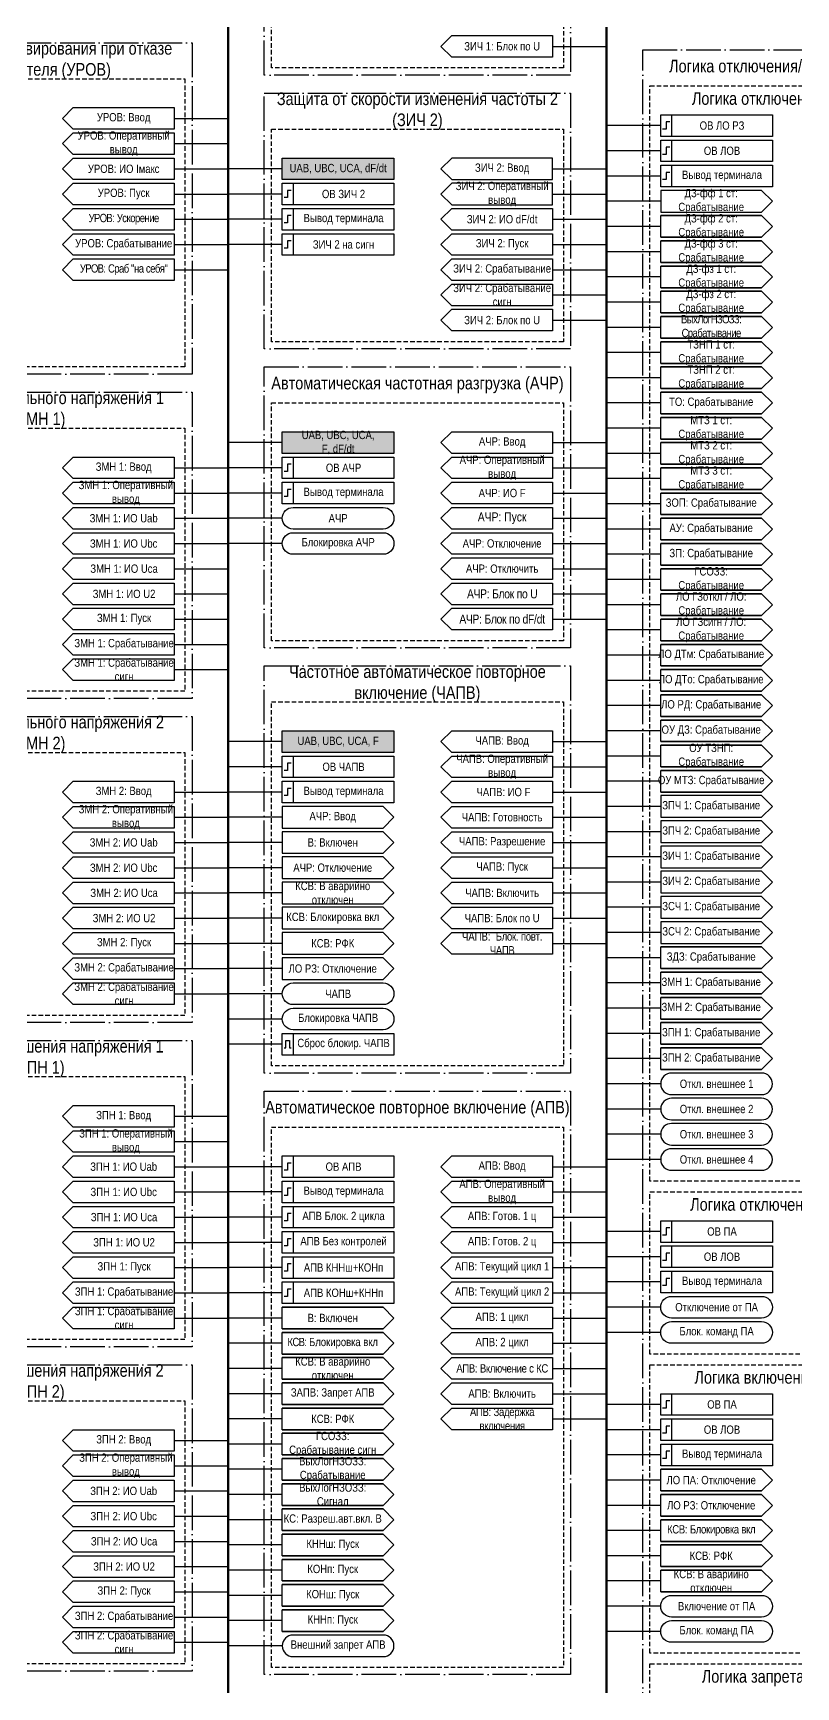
# Model space of a CAD drawing. Header units: millimetres. Extents: x 0 to 1261, y -61 to 1197.
# Drawn here: x 575.9 to 787.5, y 414.6 to 873.7 of the extents above; entities that cross this region are included whole.
import ezdxf

# ---------------------------------------------------------------- set-up
doc = ezdxf.new("R2010")
doc.units = ezdxf.units.MM
doc.linetypes.add('ACAD_ISO04W100', pattern=[30, 24, -3, 0, -3])
doc.linetypes.add('штриховая2', pattern=[0.375, 0.25, -0.125])
doc.layers.add('TEXT', color=7, linetype='Continuous', lineweight=25)
doc.styles.add('2.5_Gost_RD', font='ARIALN.TTF', dxfattribs={"height": 2.5})
doc.styles.add('3.5_Gost_RD', font='ARIALN.TTF', dxfattribs={"height": 3.5})

msp = doc.modelspace()

# ---------------------------------------------------------------- hatches: boundary and pattern name
at = {"ltscale": 100, "true_color": 0xef8637}
h = msp.add_hatch(color=30, dxfattribs=at)
h.dxf.hatch_style = 1
h.paths.add_polyline_path([(645, 839), (676, 839), (676, 833), (645, 833)])
h = msp.add_hatch(color=30, dxfattribs=at)
h.dxf.hatch_style = 1
h.paths.add_polyline_path([(645, 763), (676, 763), (676, 757), (645, 757)])
h = msp.add_hatch(color=30, dxfattribs=at)
h.dxf.hatch_style = 1
h.paths.add_polyline_path([(645, 680), (676, 680), (676, 674), (645, 674)])

# ---------------------------------------------------------------- linework, layer by layer
at = {"lineweight": 100, "ltscale": 100}
for p, q in [((630, 1090), (630, 10)), ((735, 1090), (735, 10))]:
    msp.add_line(p, q, dxfattribs=at)
at = {"ltscale": 100}
for p, q in [((720, 870), (735, 870)), ((615, 850), (630, 850)), ((750, 848), (735, 848)), ((615, 843), (630, 843)), ((750, 841), (735, 841)), ((615, 836), (630, 836)), ((645, 836), (630, 836)), ((720, 836), (735, 836)), ((750, 834), (735, 834)), ((615, 829), (630, 829)), ((645, 829), (630, 829)), ((720, 829), (735, 829)), ((750, 827), (735, 827)), ((615, 822), (630, 822)), ((645, 822), (630, 822)), ((720, 822), (735, 822)), ((750, 820), (735, 820)), ((615, 815), (630, 815)), ((645, 815), (630, 815)), ((720, 815), (735, 815)), ((750, 813), (735, 813)), ((615, 808), (630, 808)), ((720, 808), (735, 808)), ((750, 806), (735, 806)), ((720, 801), (735, 801)), ((750, 799), (735, 799)), ((720, 794), (735, 794)), ((750, 792), (735, 792)), ((750, 785), (735, 785)), ((750, 778), (735, 778)), ((750, 771), (735, 771)), ((750, 764), (735, 764)), ((645, 760), (630, 760)), ((720, 760), (735, 760)), ((615, 753), (630, 753)), ((645, 753), (630, 753)), ((720, 753), (735, 753)), ((750, 757), (735, 757)), ((750, 750), (735, 750)), ((615, 746), (630, 746)), ((645, 746), (630, 746)), ((720, 746), (735, 746)), ((750, 743), (735, 743)), ((615, 739), (630, 739)), ((645, 739), (630, 739)), ((720, 739), (735, 739)), ((750, 736), (735, 736)), ((615, 732), (630, 732)), ((645, 732), (630, 732)), ((720, 732), (735, 732)), ((750, 729), (735, 729)), ((615, 725), (630, 725)), ((720, 725), (735, 725)), ((750, 722), (735, 722)), ((615, 718), (630, 718)), ((720, 718), (735, 718)), ((750, 715), (735, 715)), ((615, 711), (630, 711)), ((720, 711), (735, 711)), ((750, 708), (735, 708)), ((615, 704), (630, 704)), ((750, 701), (735, 701)), ((615, 697), (630, 697)), ((750, 694), (735, 694)), ((750, 687), (735, 687)), ((750, 680), (735, 680)), ((645, 677), (630, 677)), ((720, 677), (735, 677)), ((750, 673), (735, 673)), ((645, 670), (630, 670)), ((720, 670), (735, 670)), ((750, 666), (735, 666)), ((615, 663), (630, 663)), ((645, 663), (630, 663)), ((720, 663), (735, 663)), ((750, 659), (735, 659)), ((615, 656), (630, 656)), ((645, 656), (630, 656)), ((720, 656), (735, 656)), ((750, 652), (735, 652)), ((615, 649), (630, 649)), ((645, 649), (630, 649)), ((720, 649), (735, 649)), ((750, 645), (735, 645)), ((615, 642), (630, 642)), ((645, 642), (630, 642)), ((720, 642), (735, 642)), ((615, 635), (630, 635)), ((645, 635), (630, 635)), ((720, 635), (735, 635)), ((750, 638), (735, 638)), ((750, 631), (735, 631)), ((615, 628), (630, 628)), ((645, 628), (630, 628)), ((720, 628), (735, 628)), ((615, 621), (630, 621)), ((645, 621), (630, 621)), ((720, 621), (735, 621)), ((750, 624), (735, 624)), ((750, 617), (735, 617)), ((615, 614), (630, 614)), ((645, 614), (630, 614)), ((615, 607), (630, 607)), ((645, 607), (630, 607)), ((750, 610), (735, 610)), ((750, 603), (735, 603)), ((645, 600), (630, 600)), ((645, 593), (630, 593)), ((750, 596), (735, 596)), ((750, 589), (735, 589)), ((750, 582), (735, 582)), ((750, 575), (735, 575)), ((615, 573), (630, 573)), ((615, 566), (630, 566)), ((750, 568), (735, 568)), ((750, 561), (735, 561)), ((615, 559), (630, 559)), ((645, 559), (630, 559)), ((720, 559), (735, 559)), ((615, 552), (630, 552)), ((645, 552), (630, 552)), ((720, 552), (735, 552)), ((615, 545), (630, 545)), ((645, 545), (630, 545)), ((720, 545), (735, 545)), ((615, 538), (630, 538)), ((645, 538), (630, 538)), ((720, 538), (735, 538)), ((750, 541), (735, 541)), ((750, 534), (735, 534)), ((615, 531), (630, 531)), ((645, 531), (630, 531)), ((720, 531), (735, 531)), ((615, 524), (630, 524)), ((645, 524), (630, 524)), ((720, 524), (735, 524)), ((750, 527), (735, 527)), ((750, 520), (735, 520)), ((615, 517), (630, 517)), ((645, 517), (630, 517)), ((720, 517), (735, 517)), ((645, 510), (630, 510)), ((720, 510), (735, 510)), ((750, 513), (735, 513)), ((645, 503), (630, 503)), ((720, 503), (735, 503)), ((645, 496), (630, 496)), ((720, 496), (735, 496)), ((750, 493), (735, 493)), ((645, 489), (630, 489)), ((720, 489), (735, 489)), ((615, 483), (630, 483)), ((750, 486), (735, 486)), ((645, 482), (630, 482)), ((750, 479), (735, 479)), ((615, 476), (630, 476)), ((645, 475), (630, 475)), ((615, 469), (630, 469)), ((750, 472), (735, 472)), ((645, 468), (630, 468)), ((750, 465), (735, 465)), ((615, 462), (630, 462)), ((645, 461), (630, 461)), ((615, 455), (630, 455)), ((750, 458), (735, 458)), ((645, 454), (630, 454)), ((750, 451), (735, 451)), ((615, 448), (630, 448)), ((645, 447), (630, 447)), ((615, 441), (630, 441)), ((750, 444), (735, 444)), ((645, 440), (630, 440)), ((750, 437), (735, 437)), ((615, 434), (630, 434)), ((645, 433), (630, 433)), ((615, 427), (630, 427)), ((750, 430), (735, 430)), ((645, 426), (630, 426))]:
    msp.add_line(p, q, dxfattribs=at)
at = {"color": 251, "linetype": 'ACAD_ISO04W100', "lineweight": 30, "ltscale": 0.4, "true_color": 0x58595b}
for points in [[(640, 933), (725, 933), (725, 862), (640, 862)], [(535, 871), (620, 871), (620, 779), (535, 779)], [(745, 869), (830, 869), (830, 101), (745, 101)], [(640, 857), (725, 857), (725, 786), (640, 786)], [(640, 781), (725, 781), (725, 703), (640, 703)], [(535, 774), (620, 774), (620, 689), (535, 689)], [(640, 698), (725, 698), (725, 585), (640, 585)], [(535, 684), (620, 684), (620, 599), (535, 599)], [(535, 594), (620, 594), (620, 509), (535, 509)], [(640, 580), (725, 580), (725, 418), (640, 418)], [(535, 504), (620, 504), (620, 419), (535, 419)]]:
    msp.add_lwpolyline(points, close=True, dxfattribs=at)
at = {"linetype": 'штриховая2', "ltscale": 5}
for points in [[(642, 923), (723, 923), (723, 864), (642, 864)], [(537, 861), (618, 861), (618, 781), (537, 781)], [(747, 859), (828, 859), (828, 555), (747, 555)], [(642, 847), (723, 847), (723, 788), (642, 788)], [(642, 771), (723, 771), (723, 705), (642, 705)], [(537, 764), (618, 764), (618, 691), (537, 691)], [(642, 688), (723, 688), (723, 587), (642, 587)], [(537, 674), (618, 674), (618, 601), (537, 601)], [(537, 584), (618, 584), (618, 511), (537, 511)], [(642, 570), (723, 570), (723, 420), (642, 420)], [(747, 552), (828, 552), (828, 507), (747, 507)], [(747, 504), (828, 504), (828, 424), (747, 424)], [(537, 494), (618, 494), (618, 421), (537, 421)], [(747, 421), (828, 421), (828, 103), (747, 103)]]:
    msp.add_lwpolyline(points, close=True, dxfattribs=at)
at = {"ltscale": 100}
for points in [[(689, 870), (692, 873), (720, 873), (720, 867), (692, 867)], [(587, 853), (615, 853), (615, 847), (587, 847), (584, 850)], [(750, 851), (781, 851), (781, 845), (750, 845)], [(750, 851), (753, 851), (753, 845), (750, 845)], [(587, 846), (615, 846), (615, 840), (587, 840), (584, 843)], [(750, 844), (753, 844), (753, 838), (750, 838)], [(750, 844), (781, 844), (781, 838), (750, 838)], [(587, 839), (615, 839), (615, 833), (587, 833), (584, 836)], [(645, 839), (676, 839), (676, 833), (645, 833)], [(692, 833), (720, 833), (720, 839), (692, 839), (689, 836)], [(750, 837), (753, 837), (753, 831), (750, 831)], [(750, 837), (781, 837), (781, 831), (750, 831)], [(587, 832), (615, 832), (615, 826), (587, 826), (584, 829)], [(645, 832), (648, 832), (648, 826), (645, 826)], [(645, 832), (676, 832), (676, 826), (645, 826)], [(692, 826), (720, 826), (720, 832), (692, 832), (689, 829)], [(587, 825), (615, 825), (615, 819), (587, 819), (584, 822)], [(645, 825), (676, 825), (676, 819), (645, 819)], [(645, 825), (648, 825), (648, 819), (645, 819)], [(689, 822), (692, 825), (720, 825), (720, 819), (692, 819)], [(587, 818), (615, 818), (615, 812), (587, 812), (584, 815)], [(645, 818), (648, 818), (648, 812), (645, 812)], [(645, 818), (676, 818), (676, 812), (645, 812)], [(689, 815), (692, 818), (720, 818), (720, 812), (692, 812)], [(587, 811), (615, 811), (615, 805), (587, 805), (584, 808)], [(692, 811), (720, 811), (720, 805), (692, 805), (689, 808)], [(692, 804), (720, 804), (720, 798), (692, 798), (689, 801)], [(689, 794), (692, 797), (720, 797), (720, 791), (692, 791)], [(645, 763), (676, 763), (676, 757), (645, 757)], [(689, 760), (692, 763), (720, 763), (720, 757), (692, 757)], [(615, 756), (615, 750), (587, 750), (584, 753), (587, 756)], [(645, 756), (648, 756), (648, 750), (645, 750)], [(645, 756), (676, 756), (676, 750), (645, 750)], [(692, 756), (720, 756), (720, 750), (692, 750), (689, 753)], [(615, 749), (615, 743), (587, 743), (584, 746), (587, 749)], [(645, 749), (648, 749), (648, 743), (645, 743)], [(645, 749), (676, 749), (676, 743), (645, 743)], [(692, 749), (720, 749), (720, 743), (692, 743), (689, 746)], [(587, 742), (615, 742), (615, 736), (587, 736), (584, 739)], [(692, 742), (720, 742), (720, 736), (692, 736), (689, 739)], [(587, 735), (615, 735), (615, 729), (587, 729), (584, 732)], [(692, 735), (720, 735), (720, 729), (692, 729), (689, 732)], [(587, 728), (615, 728), (615, 722), (587, 722), (584, 725)], [(692, 728), (720, 728), (720, 722), (692, 722), (689, 725)], [(587, 721), (615, 721), (615, 715), (587, 715), (584, 718)], [(692, 721), (720, 721), (720, 715), (692, 715), (689, 718)], [(587, 714), (615, 714), (615, 708), (587, 708), (584, 711)], [(720, 708), (692, 708), (689, 711), (692, 714), (720, 714)], [(587, 707), (615, 707), (615, 701), (587, 701), (584, 704)], [(587, 700), (615, 700), (615, 694), (587, 694), (584, 697)], [(645, 680), (676, 680), (676, 674), (645, 674)], [(720, 680), (720, 674), (692, 674), (689, 677), (692, 680)], [(645, 673), (648, 673), (648, 667), (645, 667)], [(645, 673), (676, 673), (676, 667), (645, 667)], [(720, 673), (720, 667), (692, 667), (689, 670), (692, 673)], [(615, 666), (615, 660), (587, 660), (584, 663), (587, 666)], [(645, 666), (676, 666), (676, 660), (645, 660)], [(645, 666), (648, 666), (648, 660), (645, 660)], [(692, 666), (720, 666), (720, 660), (692, 660), (689, 663)], [(615, 659), (615, 653), (587, 653), (584, 656), (587, 659)], [(692, 659), (720, 659), (720, 653), (692, 653), (689, 656)], [(587, 652), (615, 652), (615, 646), (587, 646), (584, 649)], [(692, 652), (720, 652), (720, 646), (692, 646), (689, 649)], [(587, 645), (615, 645), (615, 639), (587, 639), (584, 642)], [(692, 645), (720, 645), (720, 639), (692, 639), (689, 642)], [(587, 638), (615, 638), (615, 632), (587, 632), (584, 635)], [(692, 638), (720, 638), (720, 632), (692, 632), (689, 635)], [(587, 631), (615, 631), (615, 625), (587, 625), (584, 628)], [(692, 631), (720, 631), (720, 625), (692, 625), (689, 628)], [(587, 624), (615, 624), (615, 618), (587, 618), (584, 621)], [(692, 624), (720, 624), (720, 618), (692, 618), (689, 621)], [(587, 617), (615, 617), (615, 611), (587, 611), (584, 614)], [(587, 610), (615, 610), (615, 604), (587, 604), (584, 607)], [(645, 596), (676, 596), (676, 590), (645, 590)], [(645, 596), (648, 596), (648, 590), (645, 590)], [(615, 576), (615, 570), (587, 570), (584, 573), (587, 576)], [(615, 569), (615, 563), (587, 563), (584, 566), (587, 569)], [(587, 562), (615, 562), (615, 556), (587, 556), (584, 559)], [(645, 562), (648, 562), (648, 556), (645, 556)], [(645, 562), (676, 562), (676, 556), (645, 556)], [(720, 562), (720, 556), (692, 556), (689, 559), (692, 562)], [(587, 555), (615, 555), (615, 549), (587, 549), (584, 552)], [(645, 555), (648, 555), (648, 549), (645, 549)], [(645, 555), (676, 555), (676, 549), (645, 549)], [(720, 555), (720, 549), (692, 549), (689, 552), (692, 555)], [(587, 548), (615, 548), (615, 542), (587, 542), (584, 545)], [(645, 548), (648, 548), (648, 542), (645, 542)], [(645, 548), (676, 548), (676, 542), (645, 542)], [(692, 548), (720, 548), (720, 542), (692, 542), (689, 545)], [(750, 544), (781, 544), (781, 538), (750, 538)], [(750, 544), (753, 544), (753, 538), (750, 538)], [(587, 541), (615, 541), (615, 535), (587, 535), (584, 538)], [(645, 541), (648, 541), (648, 535), (645, 535)], [(645, 541), (676, 541), (676, 535), (645, 535)], [(692, 541), (720, 541), (720, 535), (692, 535), (689, 538)], [(587, 534), (615, 534), (615, 528), (587, 528), (584, 531)], [(645, 534), (648, 534), (648, 528), (645, 528)], [(645, 534), (676, 534), (676, 528), (645, 528)], [(692, 534), (720, 534), (720, 528), (692, 528), (689, 531)], [(750, 537), (753, 537), (753, 531), (750, 531)], [(750, 537), (781, 537), (781, 531), (750, 531)], [(750, 530), (753, 530), (753, 524), (750, 524)], [(750, 530), (781, 530), (781, 524), (750, 524)], [(587, 527), (615, 527), (615, 521), (587, 521), (584, 524)], [(645, 527), (648, 527), (648, 521), (645, 521)], [(645, 527), (676, 527), (676, 521), (645, 521)], [(692, 527), (720, 527), (720, 521), (692, 521), (689, 524)], [(587, 520), (615, 520), (615, 514), (587, 514), (584, 517)], [(692, 520), (720, 520), (720, 514), (692, 514), (689, 517)], [(692, 513), (720, 513), (720, 507), (692, 507), (689, 510)], [(692, 506), (720, 506), (720, 500), (692, 500), (689, 503)], [(692, 499), (720, 499), (720, 493), (692, 493), (689, 496)], [(750, 496), (781, 496), (781, 490), (750, 490)], [(750, 496), (753, 496), (753, 490), (750, 490)], [(692, 492), (720, 492), (720, 486), (692, 486), (689, 489)], [(750, 489), (753, 489), (753, 483), (750, 483)], [(750, 489), (781, 489), (781, 483), (750, 483)], [(615, 486), (615, 480), (587, 480), (584, 483), (587, 486)], [(615, 479), (615, 473), (587, 473), (584, 476), (587, 479)], [(750, 482), (753, 482), (753, 476), (750, 476)], [(750, 482), (781, 482), (781, 476), (750, 476)], [(587, 472), (615, 472), (615, 466), (587, 466), (584, 469)], [(587, 465), (615, 465), (615, 459), (587, 459), (584, 462)], [(587, 458), (615, 458), (615, 452), (587, 452), (584, 455)], [(587, 451), (615, 451), (615, 445), (587, 445), (584, 448)], [(587, 444), (615, 444), (615, 438), (587, 438), (584, 441)], [(587, 437), (615, 437), (615, 431), (587, 431), (584, 434)], [(587, 430), (615, 430), (615, 424), (587, 424), (584, 427)]]:
    msp.add_lwpolyline(points, close=True, dxfattribs=at)
at = {"lineweight": 30, "ltscale": 100}
for points in [[(752.5, 849), (751.5, 849), (751.5, 847), (750.5, 847)], [(752.5, 842), (751.5, 842), (751.5, 840), (750.5, 840)], [(752.5, 835), (751.5, 835), (751.5, 833), (750.5, 833)], [(647.5, 830), (646.5, 830), (646.5, 828), (645.5, 828)], [(647.5, 823), (646.5, 823), (646.5, 821), (645.5, 821)], [(647.5, 816), (646.5, 816), (646.5, 814), (645.5, 814)], [(647.5, 754), (646.5, 754), (646.5, 752), (645.5, 752)], [(647.5, 747), (646.5, 747), (646.5, 745), (645.5, 745)], [(647.5, 671), (646.5, 671), (646.5, 669), (645.5, 669)], [(647.5, 664), (646.5, 664), (646.5, 662), (645.5, 662)], [(645.5, 592), (646, 592), (646, 594), (647, 594), (647, 592), (647.5, 592)], [(647.5, 560), (646.5, 560), (646.5, 558), (645.5, 558)], [(647.5, 553), (646.5, 553), (646.5, 551), (645.5, 551)], [(647.5, 546), (646.5, 546), (646.5, 544), (645.5, 544)], [(752.5, 542), (751.5, 542), (751.5, 540), (750.5, 540)], [(647.5, 539), (646.5, 539), (646.5, 537), (645.5, 537)], [(752.5, 535), (751.5, 535), (751.5, 533), (750.5, 533)], [(647.5, 532), (646.5, 532), (646.5, 530), (645.5, 530)], [(752.5, 528), (751.5, 528), (751.5, 526), (750.5, 526)], [(647.5, 525), (646.5, 525), (646.5, 523), (645.5, 523)], [(752.5, 494), (751.5, 494), (751.5, 492), (750.5, 492)], [(752.5, 487), (751.5, 487), (751.5, 485), (750.5, 485)], [(752.5, 480), (751.5, 480), (751.5, 478), (750.5, 478)]]:
    msp.add_lwpolyline(points, dxfattribs=at)
at = {"ltscale": 100}
for points in [[(648, 736, -1), (648, 742), (673, 742, -1), (673, 736)], [(648, 729, -1), (648, 735), (673, 735, -1), (673, 729)], [(648, 604, -1), (648, 610), (673, 610, -1), (673, 604)], [(648, 597, -1), (648, 603), (673, 603, -1), (673, 597)], [(753, 579), (778, 579, 1), (778, 585), (753, 585, 1)], [(753, 572), (778, 572, 1), (778, 578), (753, 578, 1)], [(753, 565), (778, 565, 1), (778, 571), (753, 571, 1)], [(753, 558), (778, 558, 1), (778, 564), (753, 564, 1)], [(753, 517, -1), (753, 523), (778, 523, -1), (778, 517)], [(753, 510, -1), (753, 516), (778, 516, -1), (778, 510)], [(753, 434, -1), (753, 440), (778, 440, -1), (778, 434)], [(753, 427, -1), (753, 433), (778, 433, -1), (778, 427)], [(648, 423), (673, 423, 1), (673, 429), (648, 429, 1)]]:
    msp.add_lwpolyline(points, format="xyb", close=True, dxfattribs=at)
for points in [[(781, 659), (778, 662), (750, 662), (750, 656), (778, 656), (781, 659)], [(676, 656), (673, 659), (645, 659), (645, 653), (673, 653), (676, 656)], [(676, 649), (673, 652), (645, 652), (645, 646), (673, 646), (676, 649)], [(781, 652), (778, 655), (750, 655), (750, 649), (778, 649), (781, 652)], [(781, 645), (778, 648), (750, 648), (750, 642), (778, 642), (781, 645)], [(781, 638), (778, 641), (750, 641), (750, 635), (778, 635), (781, 638)], [(781, 631), (778, 634), (750, 634), (750, 628), (778, 628), (781, 631)], [(781, 624), (778, 627), (750, 627), (750, 621), (778, 621), (781, 624)], [(645, 514), (673, 514), (676, 517), (673, 520), (645, 520), (673, 520), (676, 517), (673, 514), (645, 514), (645, 520)], [(645, 507), (673, 507), (676, 510), (673, 513), (645, 513), (673, 513), (676, 510), (673, 507), (645, 507), (645, 513)], [(645, 500), (673, 500), (676, 503), (673, 506), (645, 506), (673, 506), (676, 503), (673, 500), (645, 500), (645, 506)], [(645, 493), (673, 493), (676, 496), (673, 499), (645, 499), (673, 499), (676, 496), (673, 493), (645, 493), (645, 499)], [(645, 486), (673, 486), (676, 489), (673, 492), (645, 492), (673, 492), (676, 489), (673, 486), (645, 486), (645, 492)], [(645, 479), (673, 479), (676, 482), (673, 485), (645, 485), (673, 485), (676, 482), (673, 479), (645, 479), (645, 485)], [(645, 472), (673, 472), (676, 475), (673, 478), (645, 478), (673, 478), (676, 475), (673, 472), (645, 472), (645, 478)], [(645, 465), (673, 465), (676, 468), (673, 471), (645, 471), (673, 471), (676, 468), (673, 465), (645, 465), (645, 471)], [(645, 458), (673, 458), (676, 461), (673, 464), (645, 464), (673, 464), (676, 461), (673, 458), (645, 458), (645, 464)], [(645, 451), (673, 451), (676, 454), (673, 457), (645, 457), (673, 457), (676, 454), (673, 451), (645, 451), (645, 457)], [(645, 444), (673, 444), (676, 447), (673, 450), (645, 450), (673, 450), (676, 447), (673, 444), (645, 444), (645, 450)], [(645, 437), (673, 437), (676, 440), (673, 443), (645, 443), (673, 443), (676, 440), (673, 437), (645, 437), (645, 443)], [(645, 430), (673, 430), (676, 433), (673, 436), (645, 436), (673, 436), (676, 433), (673, 430), (645, 430), (645, 436)]]:
    msp.add_lwpolyline(points, dxfattribs=at)
at = {"layer": 'TEXT', "ltscale": 100}
for points in [[(750, 830), (750, 824), (778, 824), (781, 827), (778, 830)], [(645, 645), (645, 639), (673, 639), (676, 642), (673, 645)], [(645, 638), (645, 632), (673, 632), (676, 635), (673, 638)], [(645, 631), (645, 625), (673, 625), (676, 628), (673, 631)], [(645, 624), (645, 618), (673, 618), (676, 621), (673, 624)], [(645, 617), (645, 611), (673, 611), (676, 614), (673, 617)]]:
    msp.add_lwpolyline(points, close=True, dxfattribs=at)
for points in [[(750, 817), (778, 817), (781, 820), (778, 823), (750, 823), (778, 823), (781, 820), (778, 817), (750, 817), (750, 823)], [(750, 810), (778, 810), (781, 813), (778, 816), (750, 816), (778, 816), (781, 813), (778, 810), (750, 810), (750, 816)], [(750, 803), (778, 803), (781, 806), (778, 809), (750, 809), (778, 809), (781, 806), (778, 803), (750, 803), (750, 809)], [(750, 796), (778, 796), (781, 799), (778, 802), (750, 802), (778, 802), (781, 799), (778, 796), (750, 796), (750, 802)], [(750, 789), (778, 789), (781, 792), (778, 795), (750, 795), (778, 795), (781, 792), (778, 789), (750, 789), (750, 795)], [(750, 782), (778, 782), (781, 785), (778, 788), (750, 788), (778, 788), (781, 785), (778, 782), (750, 782), (750, 788)], [(750, 775), (778, 775), (781, 778), (778, 781), (750, 781), (778, 781), (781, 778), (778, 775), (750, 775), (750, 781)], [(750, 768), (778, 768), (781, 771), (778, 774), (750, 774), (778, 774), (781, 771), (778, 768), (750, 768), (750, 774)], [(750, 761), (778, 761), (781, 764), (778, 767), (750, 767), (778, 767), (781, 764), (778, 761), (750, 761), (750, 767)], [(750, 754), (778, 754), (781, 757), (778, 760), (750, 760), (778, 760), (781, 757), (778, 754), (750, 754), (750, 760)], [(750, 747), (778, 747), (781, 750), (778, 753), (750, 753), (778, 753), (781, 750), (778, 747), (750, 747), (750, 753)], [(750, 740), (778, 740), (781, 743), (778, 746), (750, 746), (778, 746), (781, 743), (778, 740), (750, 740), (750, 746)], [(750, 733), (778, 733), (781, 736), (778, 739), (750, 739), (778, 739), (781, 736), (778, 733), (750, 733), (750, 739)], [(750, 726), (778, 726), (781, 729), (778, 732), (750, 732), (778, 732), (781, 729), (778, 726), (750, 726), (750, 732)], [(750, 719), (778, 719), (781, 722), (778, 725), (750, 725), (778, 725), (781, 722), (778, 719), (750, 719), (750, 725)], [(750, 712), (778, 712), (781, 715), (778, 718), (750, 718), (778, 718), (781, 715), (778, 712), (750, 712), (750, 718)], [(750, 705), (778, 705), (781, 708), (778, 711), (750, 711), (778, 711), (781, 708), (778, 705), (750, 705), (750, 711)], [(750, 698), (778, 698), (781, 701), (778, 704), (750, 704), (778, 704), (781, 701), (778, 698), (750, 698), (750, 704)], [(750, 691), (778, 691), (781, 694), (778, 697), (750, 697), (778, 697), (781, 694), (778, 691), (750, 691), (750, 697)], [(750, 684), (778, 684), (781, 687), (778, 690), (750, 690), (778, 690), (781, 687), (778, 684), (750, 684), (750, 690)], [(750, 677), (778, 677), (781, 680), (778, 683), (750, 683), (778, 683), (781, 680), (778, 677), (750, 677), (750, 683)], [(750, 670), (778, 670), (781, 673), (778, 676), (750, 676), (778, 676), (781, 673), (778, 670), (750, 670), (750, 676)], [(750, 663), (778, 663), (781, 666), (778, 669), (750, 669), (778, 669), (781, 666), (778, 663), (750, 663), (750, 669)], [(750, 614), (778, 614), (781, 617), (778, 620), (750, 620), (778, 620), (781, 617), (778, 614), (750, 614), (750, 620)], [(750, 607), (778, 607), (781, 610), (778, 613), (750, 613), (778, 613), (781, 610), (778, 607), (750, 607), (750, 613)], [(750, 600), (778, 600), (781, 603), (778, 606), (750, 606), (778, 606), (781, 603), (778, 600), (750, 600), (750, 606)], [(750, 593), (778, 593), (781, 596), (778, 599), (750, 599), (778, 599), (781, 596), (778, 593), (750, 593), (750, 599)], [(750, 586), (778, 586), (781, 589), (778, 592), (750, 592), (778, 592), (781, 589), (778, 586), (750, 586), (750, 592)], [(750, 469), (778, 469), (781, 472), (778, 475), (750, 475), (778, 475), (781, 472), (778, 469), (750, 469), (750, 475)], [(750, 462), (778, 462), (781, 465), (778, 468), (750, 468), (778, 468), (781, 465), (778, 462), (750, 462), (750, 468)], [(750, 455), (778, 455), (781, 458), (778, 461), (750, 461), (778, 461), (781, 458), (778, 455), (750, 455), (750, 461)], [(750, 448), (778, 448), (781, 451), (778, 454), (750, 454), (778, 454), (781, 451), (778, 448), (750, 448), (750, 454)], [(750, 441), (778, 441), (781, 444), (778, 447), (750, 447), (778, 447), (781, 444), (778, 441), (750, 441), (750, 447)]]:
    msp.add_lwpolyline(points, dxfattribs=at)

# ---------------------------------------------------------------- texts
at = {"color": 30, "ltscale": 100, "true_color": 0xef8637, "char_height": 3.5, "attachment_point": 5, "style": '3.5_Gost_RD'}
for s, insert, width in [('Устройство резервирования при отказе выключателя (УРОВ)', (577.5, 866), 85), ('Логика отключения/ включения (ЛОВ)', (787.5, 864), 85), ('Логика отключения РЗ (ЛО РЗ)', (787.5, 855), 81), ('Автоматическая частотная разгрузка (АЧР)', (682.5, 776), 85), ('Защита минимального напряжения 1 \\P(ЗМН 1)', (577.5, 769), 85), ('Частотное автоматическое повторное включение (ЧАПВ)', (682.5, 693), 85), ('Защита минимального напряжения 2 \\P(ЗМН 2)', (577.5, 679), 85), ('Защита от повышения напряжения 1 \\P(ЗПН 1)', (577.5, 589), 85), ('{\\C30;\\c1938679;Автоматическое повторное включение (АПВ)}', (682.5, 575), 85), ('Логика отключения ПА (ЛО ПА)', (787.5, 548), 81), ('Защита от повышения напряжения 2 \\P(ЗПН 2)', (577.5, 499), 85), ('Логика включения ПА (ЛВ ПА)', (787.5, 500), 81), ('Логика запрета АПВ (ЗАПВ)', (787.5, 417), 81)]:
    msp.add_mtext(s, dxfattribs=dict(at, insert=insert, width=width))
at = {"ltscale": 100, "attachment_point": 5, "style": '2.5_Gost_RD'}
for s, insert, char_height, width in [('УРОВ: Ввод', (601, 850), 2.3, 28), ('УРОВ: Оперативный вывод', (601, 843), 2.3, 28), ('УРОВ: Пуск', (601, 829), 2.3, 28), ('{\\T0.9;УРОВ: Ускорение}', (601, 822), 2.3, 28), ('{\\C256;УРОВ: Срабатывание}', (601, 815), 2.3, 28), ('{\\T0.9;УРОВ: Сраб "на себя"}', (601, 808), 2.3, 28), ('АЧР: Ввод', (706, 760), 2.3, 28), ('АЧР: Оперативный вывод', (706, 753), 2.3, 28), ('АЧР: ИО F', (706, 746), 2.3, 28), ('АЧР', (660.5, 739), 2.3, 31), ('АЧР: Пуск', (706, 739), 2.5, 28), ('{\\C256;Блокировка АЧР}', (660.5, 732), 2.3, 31), ('АЧР: Отключение', (706, 732), 2.3, 28), ('АЧР: Отключить', (706, 725), 2.3, 28), ('{\\T0.95;АЧР: Блок по U}', (706, 718), 2.5, 28), ('{\\T0.95;АЧР: Блок по dF/dt}', (706, 711), 2.5, 28), ('ЧАПВ: Ввод', (706, 677), 2.3, 28), ('ЧАПВ: Оперативный вывод', (706, 670), 2.3, 28), (' ЧАПВ: ИО F', (706, 663), 2.3, 28), ('ЧАПВ: Готовность', (706, 656), 2.3, 28), ('ЧАПВ: Разрешение', (706, 649), 2.3, 28), ('ЧАПВ: Пуск', (706, 642), 2.3, 28), ('ЧАПВ: Включить', (706, 635), 2.3, 28), ('ЧАПВ: Блок по U', (706, 628), 2.3, 28), ('ЧАПВ:  {\\T0.95;Блок. повт. ЧАПВ}', (706, 621), 2.3, 28), ('ЧАПВ', (660.5, 607), 2.3, 31), ('Блокировка ЧАПВ', (660.5, 600), 2.3, 31), ('Откл. внешнее 1', (765.5, 582), 2.3, 31), ('Откл. внешнее 2', (765.5, 575), 2.3, 31), ('Откл. внешнее 3', (765.5, 568), 2.3, 31), ('АПВ: Ввод', (706, 559), 2.3, 28), ('Откл. внешнее 4', (765.5, 561), 2.3, 31), ('АПВ: Оперативный вывод', (706, 552), 2.3, 28), ('АПВ: Готов. 1 ц', (706, 545), 2.3, 28), ('АПВ: Готов. 2 ц', (706, 538), 2.3, 28), ('АПВ: Текущий цикл 1', (706, 531), 2.3, 28), ('АПВ: Текущий цикл 2', (706, 524), 2.3, 28), ('АПВ: 1 цикл', (706, 517), 2.3, 28), ('АПВ: 2 цикл', (706, 510), 2.3, 28), ('{\\T0.95;АПВ: Включение с КС}', (706, 503), 2.3, 28), ('АПВ: Включить', (706, 496), 2.3, 28), ('{\\T0.95;АПВ: Задержка включения}', (706, 489), 2.3, 28), ('КОНш: Пуск', (659, 440), 2.3, 28), ('КННп: Пуск', (659, 433), 2.3, 28), ('Внешний запрет АПВ', (660.5, 426), 2.3, 31)]:
    msp.add_mtext(s, dxfattribs=dict(at, insert=insert, char_height=char_height, width=width))
at = {"layer": 'TEXT', "ltscale": 100, "char_height": 2.3, "attachment_point": 5, "style": '2.5_Gost_RD'}
for s, insert, width in [('ЗИЧ 1: Блок по U', (706, 870), 28), ('ОВ ЛО РЗ', (767, 848), 28), ('ОВ ЛОВ', (767, 841), 28), ('{\\C256;УРОВ: ИО Iмакс}', (601, 836), 28), ('ЗИЧ 2: Ввод', (706, 836), 28), ('ЗИЧ 2: Оперативный вывод', (706, 829), 28), ('Вывод терминала', (767, 834), 28), ('ДЗ-фф 1 ст: Срабатывание', (764, 827), 28), ('ЗИЧ 2: ИО dF/dt', (706, 822), 28), ('ДЗ-фф 2 ст: Срабатывание', (764, 820), 28), ('ЗИЧ 2: Пуск', (706, 815), 28), ('ДЗ-фф 3 ст: Срабатывание', (764, 813), 28), ('ЗИЧ 2: Срабатывание', (706, 808), 28), ('ДЗ-фз 1 ст: Срабатывание', (764, 806), 28), ('ЗИЧ 2: Срабатывание сигн', (706, 801), 28), ('ДЗ-фз 2 ст: Срабатывание', (764, 799), 28), ('ЗИЧ 2: Блок по U', (706, 794), 28), ('{\\T0.9;ВыхЛогНЗОЗЗ\\A1;: Срабатывание}', (764, 792), 28), ('\\A1;ТЗНП 1 ст: {\\A0;Срабатывание}', (764, 785), 28), ('\\A1;ТЗНП 2 ст: {\\A0;Срабатывание}', (764, 778), 28), ('ТО: Срабатывание', (764, 771), 28), ('\\A1;МТЗ 1 ст: Срабатывание', (764, 764), 28), ('\\A1;МТЗ 2 ст: Срабатывание', (764, 757), 28), ('ЗМН 1: Ввод', (601, 753), 28), ('ОВ АЧР', (662, 753), 28), ('\\A1;МТЗ 3 ст: Срабатывание', (764, 750), 28), ('ЗМН 1: Оперативный вывод', (601.61, 746), 29.22), ('Вывод терминала', (662, 746), 28), ('ЗОП: Срабатывание', (764, 743), 28), ('АУ: Срабатывание', (764, 736), 28), ('ЗП: Срабатывание', (764, 729), 28), ('ГСОЗЗ: \\PСрабатывание', (764, 722), 28), ('ЛО ГЗоткл / ЛО:\\PСрабатывание', (764, 715), 28), ('ЛО ГЗсигн / ЛО:\\PСрабатывание', (764, 708), 28), ('ЛО ДТм: Срабатывание', (764, 701), 28), ('ЛО ДТо: Срабатывание', (764, 694), 28), ('ЛО РД: Срабатывание', (764, 687), 28), ('ОУ ДЗ: Срабатывание ', (764, 680), 28), ('ОУ ТЗНП: Срабатывание ', (764, 673), 28), ('ОВ ЧАПВ', (662, 670), 28), ('ОУ МТЗ: Срабатывание ', (764, 666), 28), ('ЗМН 2: Ввод', (601, 663), 28), ('Вывод терминала', (662, 663), 28), ('ЗМН 2: Оперативный вывод', (601.61, 656), 29.22), ('АЧР: Ввод', (659, 656), 28), ('ЗПЧ 1: Срабатывание ', (764, 659), 28), ('ЗПЧ 2: Срабатывание ', (764, 652), 28), ('В: Включен', (659, 649), 28), ('АЧР: Отключение', (659, 642), 28), ('ЗИЧ 1: Срабатывание ', (764, 645), 28), ('КСВ: В аварийно отключен', (659, 635), 28), ('ЗИЧ 2: Срабатывание ', (764, 638), 28), ('КСВ: Блокировка вкл', (659, 628), 28), ('ЗСЧ 1: Срабатывание ', (764, 631), 28), ('ЗСЧ 2: Срабатывание ', (764, 624), 28), ('{\\C256;КСВ: РФК}', (659, 621), 28), ('ЛО РЗ: Отключение', (659, 614), 28), ('ЗДЗ: Срабатывание ', (764, 617), 28), ('ЗМН 1: Срабатывание', (764, 610), 28), ('ЗМН 2: Срабатывание', (764, 603), 28), ('ЗПН 1: Срабатывание', (764, 596), 28), ('Сброс блокир. ЧАПВ', (662, 593), 28), ('ЗПН 2: Срабатывание', (764, 589), 28), ('ЗПН 1: Ввод', (601, 573), 28), ('ЗПН 1: Оперативный вывод', (601.61, 566), 29.22), ('ОВ ПА', (767, 541), 28), ('ОВ ЛОВ', (767, 534), 28), ('АПВ КННш+КОНп', (662, 531), 28), ('Вывод терминала', (767, 527), 28), ('АПВ КОНш+КННп', (662, 524), 28), ('Отключение от ПА', (765.5, 520), 31), ('Блок. команд ПА', (765.5, 513), 31), ('КСВ: В аварийно отключен', (659, 503), 28), ('ОВ ПА', (767, 493), 28), ('КСВ: РФК', (659, 489), 28), ('ОВ ЛОВ', (767, 486), 28), ('ЗПН 2: Ввод', (601, 483), 28), ('ЗПН 2: Оперативный вывод', (601.61, 476), 29.22), ('Вывод терминала', (767, 479), 28), ('ЛО ПА: Отключение', (764, 472), 28), ('ЛО РЗ: Отключение', (764, 465), 28), ('КС: Разреш.авт.вкл. В', (659, 461), 28), ('{\\T0.95;КСВ: Блокировка вкл}', (764, 458), 28), ('КННш: Пуск', (659, 454), 28), ('{\\C256;КСВ: РФК}', (764, 451), 28), ('КОНп: Пуск', (659, 447), 28), ('КСВ: В аварийно отключен', (764, 444), 28), ('Включение от ПА', (765.5, 437), 31), ('Блок. команд ПА', (765.5, 430), 31)]:
    msp.add_mtext(s, dxfattribs=dict(at, insert=insert, width=width))
at = {"layer": 'TEXT', "color": 30, "ltscale": 100, "true_color": 0xef8637, "insert": (682.5, 852), "char_height": 3.5, "width": 85, "attachment_point": 5, "style": '3.5_Gost_RD'}
msp.add_mtext('Защита от скорости изменения частоты 2\\P(ЗИЧ 2)', dxfattribs=at)
at = {"layer": 'TEXT', "color": 0, "ltscale": 100, "char_height": 2.3, "attachment_point": 5, "style": '2.5_Gost_RD'}
for s, insert, width in [('{\\C256;UAB, UBC, UCA, dF/dt}', (660.5, 836), 31), ('{\\C256;ОВ ЗИЧ 2}', (662, 829), 28), ('{\\C256;Вывод терминала}', (662, 822), 28), ('{\\C256;ЗИЧ 2 на сигн}', (662, 815), 28), ('{\\C256;UAB, UBC, UCA, \\PF, dF/dt}', (660.5, 760), 31), ('{\\C256;ЗМН 1: ИО Uab}', (601, 739), 28), ('{\\C256;ЗМН 1: ИО Ubc}', (601, 731.98), 28), ('{\\C256;ЗМН 1: ИО Uca}', (601.11, 725), 28), ('{\\C256;ЗМН 1: ИО U2}', (601.11, 718), 28), ('{\\C256;ЗМН 1: Пуск}', (601.11, 711), 28), ('{\\C256;ЗМН 1: Срабатывание}', (601.11, 704), 28), ('{\\C256;ЗМН 1: Срабатывание сигн}', (601.11, 697), 28), ('{\\C256;UAB, UBC, UCA, F}', (660.5, 677), 31), ('{\\C256;ЗМН 2: ИО Uab}', (601, 649), 28), ('{\\C256;ЗМН 2: ИО Ubc}', (601, 641.98), 28), ('{\\C256;ЗМН 2: ИО Uca}', (601.11, 635), 28), ('{\\C256;ЗМН 2: ИО U2}', (601.11, 628), 28), ('{\\C256;ЗМН 2: Пуск}', (601.11, 621), 28), ('{\\C256;ЗМН 2: Срабатывание}', (601.11, 614), 28), ('{\\C256;ЗМН 2: Срабатывание сигн}', (601.11, 607), 28), ('{\\C256;ЗПН 1: ИО Uab}', (601, 559), 28), ('{\\C256;ОВ АПВ}', (662, 559), 28), ('{\\C256;ЗПН 1: ИО Ubc}', (601, 551.98), 28), ('{\\C256;Вывод терминала}', (662, 552), 28), ('{\\C256;АПВ Блок. 2 цикла}', (662, 545), 28), ('{\\C256;ЗПН 1: ИО Uca}', (601.11, 545), 28), ('{\\C256;ЗПН 1: ИО U2}', (601.11, 538), 28), ('{\\C256;АПВ Без контролей}', (662, 538), 28), ('{\\C256;ЗПН 1: Пуск}', (601.11, 531), 28), ('{\\C256;ЗПН 1: Срабатывание}', (601.11, 524), 28), ('{\\C256;ЗПН 1: Срабатывание сигн}', (601.11, 517), 28), ('{\\C256;В: Включен}', (659, 517), 28), ('{\\T0.9;\\C256;КСВ: \\T1;Блокировка вкл}', (659, 510), 28), ('{\\C256;ЗАПВ: Запрет АПВ}', (659, 496), 28), ('{\\C256;ГСОЗЗ: \\PСрабатывание сигн}', (659, 482), 28), ('{\\C256;ВыхЛогНЗОЗЗ\\A1;: Срабатывание}', (659, 475), 28), ('{\\C256;ЗПН 2: ИО Uab}', (601, 469), 28), ('{\\C256;ВыхЛогНЗОЗЗ\\A1;: \\PСигнал}', (659, 468), 28), ('{\\C256;ЗПН 2: ИО Ubc}', (601, 461.98), 28), ('{\\C256;ЗПН 2: ИО Uca}', (601.11, 455), 28), ('{\\C256;ЗПН 2: ИО U2}', (601.11, 448), 28), ('{\\C256;ЗПН 2: Пуск}', (601.11, 441), 28), ('{\\C256;ЗПН 2: Срабатывание}', (601.11, 434), 28), ('{\\C256;ЗПН 2: Срабатывание сигн}', (601.11, 427), 28)]:
    msp.add_mtext(s, dxfattribs=dict(at, insert=insert, width=width))

doc.saveas('drawing.dxf')
